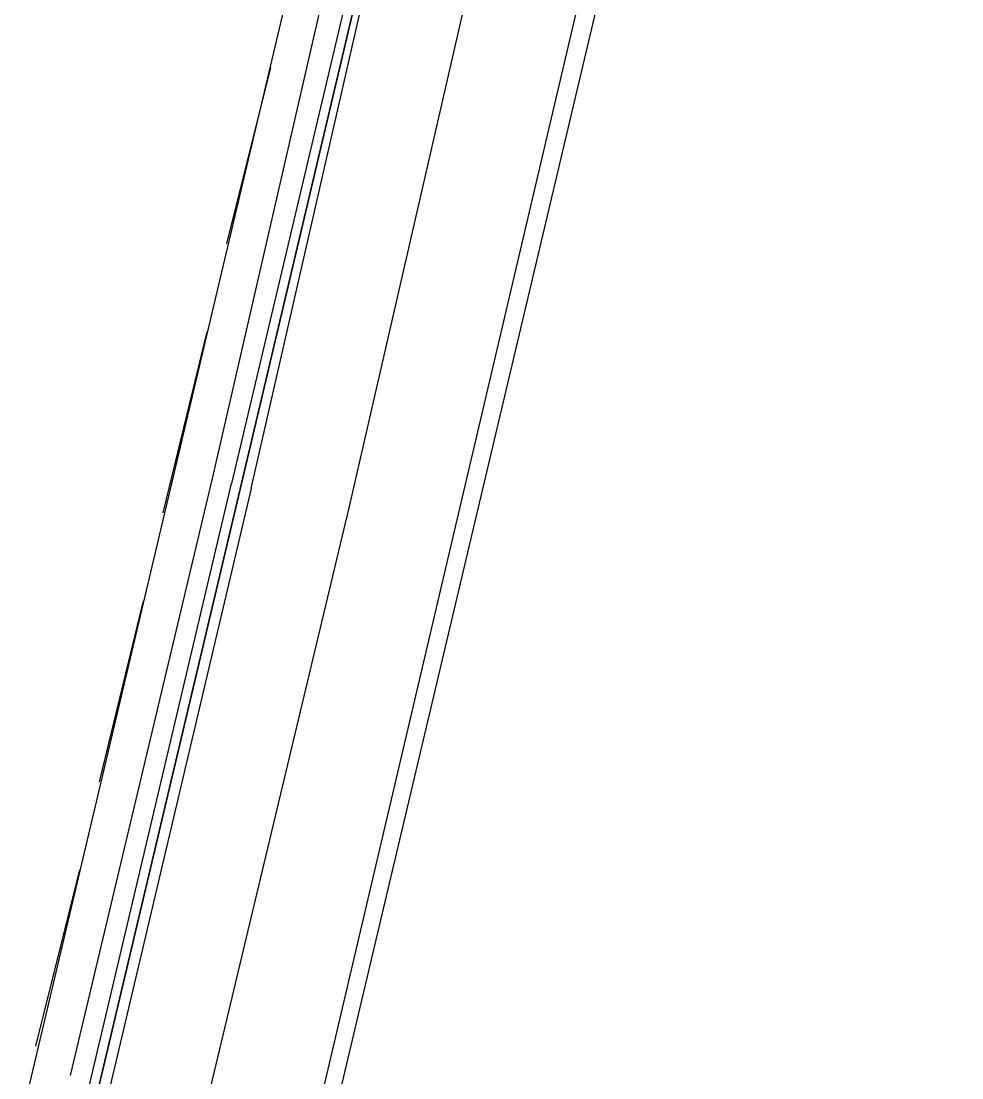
# Model space of a CAD drawing. Header units: feet. Extents: x -84 to 198, y -22 to 181.
# Drawn here: x 103 to 105.563, y 25.971 to 28.851 of the extents above; entities that cross this region are included whole.
import ezdxf

# ---------------------------------------------------------------- set-up
doc = ezdxf.new("R2010")
doc.units = ezdxf.units.FT
doc.layers.add('A-LINEA', color=7, linetype='CONTINUOUS')

msp = doc.modelspace()

# ---------------------------------------------------------------- linework, layer by layer
at = {"layer": 'A-LINEA'}
for p, q in [((103.5333, 24.5111), (107.3733, 40.7511)), ((103, 25.8578), (104.7067, 33.0711)), ((103.76, 25.6711), (105.4533, 32.8844)), ((103.56, 28.2444), (103.68, 28.7244)), ((103.3867, 27.5111), (103.5067, 28.0044)), ((103.52, 27.6044), (103.1333, 25.9778)), ((103.2133, 26.7778), (103.3333, 27.2711)), ((103.04, 26.0578), (103.16, 26.5378))]:
    msp.add_line(p, q, dxfattribs=at)
for points in [[(103.6267, 27.5778), (104.0133, 29.2711), (104, 29.2844), (103.6, 27.5911), (104, 29.2844), (103.9867, 29.2844), (103.9733, 29.2844), (103.5733, 27.5911)], [(103.9333, 29.2311), (103.9333, 29.2311), (103.8933, 29.2311), (103.52, 27.6044)], [(103.4667, 25.7378), (103.8933, 27.5244), (104.2667, 29.1511)], [(103.6267, 27.5778), (103.2267, 25.8844), (103.2133, 25.8844), (103.2, 25.8844), (103.2, 25.8978), (103.6, 27.5911), (103.2, 25.8978), (103.1867, 25.8978), (103.1733, 25.8978), (103.5733, 27.5911)]]:
    msp.add_lwpolyline(points, dxfattribs=at)

doc.saveas('drawing.dxf')
